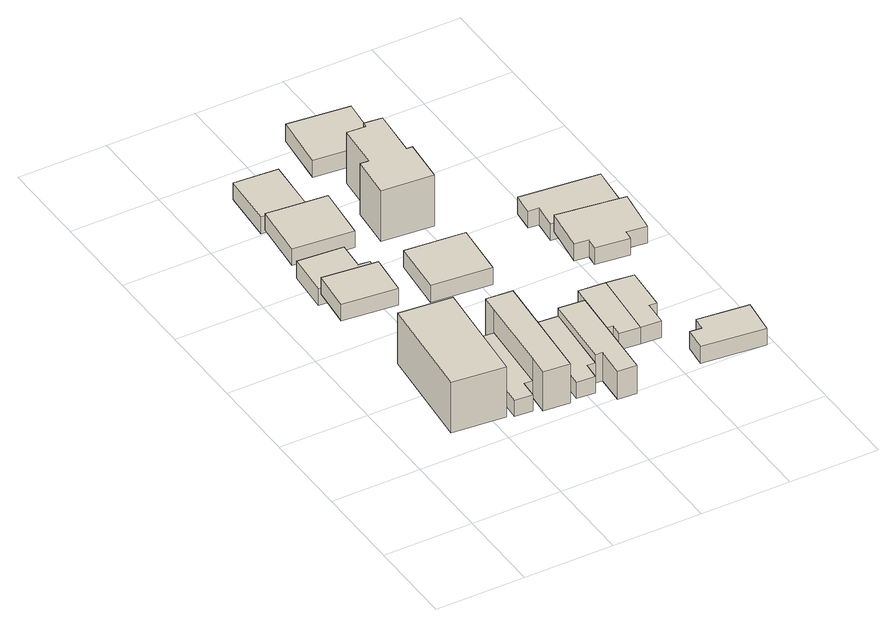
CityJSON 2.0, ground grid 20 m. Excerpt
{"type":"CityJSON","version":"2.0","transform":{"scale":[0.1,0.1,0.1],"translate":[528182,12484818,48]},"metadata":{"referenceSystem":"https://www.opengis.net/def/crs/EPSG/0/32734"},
"CityObjects":{
"building1":{"type":"Building","attributes":{"address":"42 Coronation Road Walmer Estate Cape Town","building":"house","building:levels":4,"building_height":12.5,"plus_code":"4FRW3C8W+27W","ground_height":80.48,"roof_height":92.98},"geometry":[{"type":"Solid","lod":"1","boundaries":[[[[0,1,2,3]],[[1,4,5,2]],[[4,6,7,5]],[[6,0,3,7]],[[3,2,5,7]],[[6,4,1,0]]]]}]},
"building2":{"type":"Building","attributes":{"address":"46 Coronation Road Walmer Estate Cape Town","building":"house","building:levels":1,"building_height":4.1,"plus_code":"4FRW3C8W+28V","ground_height":80.48,"roof_height":84.58},"geometry":[{"type":"Solid","lod":"1","boundaries":[[[[8,9,10,11]],[[9,12,13,10]],[[12,14,15,13]],[[14,16,17,15]],[[16,18,19,17]],[[18,8,11,19]],[[11,10,13,15,17,19]],[[18,16,14,12,9,8]]]]}]},
"building3":{"type":"Building","attributes":{"address":"Walmer Estate Cape Town","building":"house","building:levels":1,"building_height":4.1,"plus_code":"4FRW3C8W+57Q","ground_height":76.68,"roof_height":80.78},"geometry":[{"type":"Solid","lod":"1","boundaries":[[[[20,21,22,23]],[[21,24,25,22]],[[24,26,27,25]],[[26,20,23,27]],[[23,22,25,27]],[[26,24,21,20]]]]}]},
"building4":{"type":"Building","attributes":{"address":"48 Coronation Road Walmer Estate Cape Town","building":"house","building:levels":3,"building_height":9.7,"plus_code":"4FRW3C8W+28Q","ground_height":80.48,"roof_height":90.18},"geometry":[{"type":"Solid","lod":"1","boundaries":[[[[8,18,28,29]],[[18,30,31,28]],[[30,32,33,31]],[[32,34,35,33]],[[34,36,37,35]],[[36,8,29,37]],[[29,28,31,33,35,37]],[[36,34,32,30,18,8]]]]}]},
"building5":{"type":"Building","attributes":{"address":"35 Upper Keppel Street Walmer Estate Cape Town","building":"house","building:levels":1,"building_height":4.1,"plus_code":"4FRW3C8W+67H","ground_height":72.85,"roof_height":76.95},"geometry":[{"type":"Solid","lod":"1","boundaries":[[[[38,39,40,41]],[[39,42,43,40]],[[42,44,45,43]],[[44,46,47,45]],[[46,48,49,47]],[[48,38,41,49]],[[41,40,43,45,47,49]],[[48,46,44,42,39,38]]]]}]},
"building6":{"type":"Building","attributes":{"address":"50 Coronation Road Walmer Estate Cape Town","building":"house","building:levels":1,"building_height":4.1,"plus_code":"4FRW3C8W+29P","ground_height":80.48,"roof_height":84.58},"geometry":[{"type":"Solid","lod":"1","boundaries":[[[[50,51,52,53]],[[51,54,55,52]],[[54,56,57,55]],[[56,58,59,57]],[[58,60,61,59]],[[60,50,53,61]],[[53,52,55,57,59,61]],[[60,58,56,54,51,50]]]]}]},
"building7":{"type":"Building","attributes":{"address":"33 Upper Keppel Street Walmer Estate Cape Town","building":"house","building:levels":1,"building_height":4.1,"plus_code":"4FRW3C8W+78F","ground_height":72.85,"roof_height":76.95},"geometry":[{"type":"Solid","lod":"1","boundaries":[[[[62,63,64,65]],[[63,66,67,64]],[[66,68,69,67]],[[68,62,65,69]],[[65,64,67,69]],[[68,66,63,62]]]]}]},
"building8":{"type":"Building","attributes":{"address":"52 Coronation Road Walmer Estate Cape Town","building":"house","building:levels":2,"building_height":6.9,"plus_code":"4FRW3C8W+2CJ","ground_height":79.65,"roof_height":86.55},"geometry":[{"type":"Solid","lod":"1","boundaries":[[[[70,71,72,73]],[[71,74,75,72]],[[74,76,77,75]],[[76,78,79,77]],[[78,80,81,79]],[[80,70,73,81]],[[73,72,75,77,79,81]],[[80,78,76,74,71,70]]]]}]},
"building9":{"type":"Building","attributes":{"address":"31 Upper Keppel Street Walmer Estate Cape Town","building":"house","building:levels":1,"building_height":4.1,"plus_code":"4FRW3C8W+88M","ground_height":69.22,"roof_height":73.32},"geometry":[{"type":"Solid","lod":"1","boundaries":[[[[82,83,84,85]],[[83,86,87,84]],[[86,88,89,87]],[[88,82,85,89]],[[85,84,87,89]],[[88,86,83,82]]]]}]},
"building10":{"type":"Building","attributes":{"address":"45 Coronation Road Walmer Estate Cape Town","building":"house","building:levels":1,"building_height":4.1,"plus_code":"4FRW3C8W+59G","ground_height":75.7,"roof_height":79.8},"geometry":[{"type":"Solid","lod":"1","boundaries":[[[[90,91,92,93]],[[91,94,95,92]],[[94,96,97,95]],[[96,90,93,97]],[[93,92,95,97]],[[96,94,91,90]]]]}]},
"building11":{"type":"Building","attributes":{"address":"Coronation Road Walmer Estate Cape Town","building":"house","building:levels":1,"building_height":4.1,"plus_code":"4FRW3C8W+3C5","ground_height":79.65,"roof_height":83.75},"geometry":[{"type":"Solid","lod":"1","boundaries":[[[[98,99,100,101]],[[99,102,103,100]],[[102,104,105,103]],[[104,106,107,105]],[[106,108,109,107]],[[108,98,101,109]],[[101,100,103,105,107,109]],[[108,106,104,102,99,98]]]]}]},
"building12":{"type":"Building","attributes":{"address":"Coronation Road Walmer Estate Cape Town","building":"house","building:levels":1,"building_height":4.1,"plus_code":"4FRW3C8W+3F7","ground_height":79.65,"roof_height":83.75},"geometry":[{"type":"Solid","lod":"1","boundaries":[[[[108,110,111,109]],[[110,112,113,111]],[[112,114,115,113]],[[114,116,117,115]],[[116,98,101,117]],[[98,108,109,101]],[[109,111,113,115,117,101]],[[98,116,114,112,110,108]]]]}]},
"building13":{"type":"Building","attributes":{"address":"16 Upper Adelaide Road Walmer Estate Cape Town","building":"apartments","building:levels":4,"building_height":12.5,"plus_code":"4FRW3C8W+8C6","ground_height":68.2,"roof_height":80.7},"geometry":[{"type":"Solid","lod":"1","boundaries":[[[[118,119,120,121]],[[119,122,123,120]],[[122,124,125,123]],[[124,126,127,125]],[[126,128,129,127]],[[128,130,131,129]],[[130,132,133,131]],[[132,134,135,133]],[[134,136,137,135]],[[136,118,121,137]],[[121,120,123,125,127,129,131,133,135,137]],[[136,134,132,130,128,126,124,122,119,118]]]]}]},
"building14":{"type":"Building","attributes":{"address":"Cape Town","building":"house","building:levels":1,"building_height":4.1,"plus_code":"4FRW3C7W+XGJ","ground_height":81.94,"roof_height":86.04},"geometry":[{"type":"Solid","lod":"1","boundaries":[[[[138,139,140,141]],[[139,142,143,140]],[[142,144,145,143]],[[144,146,147,145]],[[146,148,149,147]],[[148,138,141,149]],[[141,140,143,145,147,149]],[[148,146,144,142,139,138]]]]}]},
"building15":{"type":"Building","attributes":{"address":"14 Upper Adelaide Road Walmer Estate Cape Town","building":"house","building:levels":1,"building_height":4.1,"plus_code":"4FRW3C8W+9CM","ground_height":64.45,"roof_height":68.55},"geometry":[{"type":"Solid","lod":"1","boundaries":[[[[150,151,152,153]],[[151,154,155,152]],[[154,156,157,155]],[[156,150,153,157]],[[153,152,155,157]],[[156,154,151,150]]]]}]},
"building16":{"type":"Building","attributes":{"address":"Upper Melbourne Road Walmer Estate Cape Town","building":"house","building:levels":1,"building_height":4.1,"plus_code":"4FRW3C8W+5G7","ground_height":74.57,"roof_height":78.67},"geometry":[{"type":"Solid","lod":"1","boundaries":[[[[158,159,160,161]],[[159,162,163,160]],[[162,164,165,163]],[[164,166,167,165]],[[166,168,169,167]],[[168,170,171,169]],[[170,172,173,171]],[[172,158,161,173]],[[161,160,163,165,167,169,171,173]],[[172,170,168,166,164,162,159,158]]]]}]},
"building17":{"type":"Building","attributes":{"address":"Upper Melbourne Road Walmer Estate Cape Town","building":"house","building:levels":1,"building_height":4.1,"plus_code":"4FRW3C8W+5GV","ground_height":71.76,"roof_height":75.86},"geometry":[{"type":"Solid","lod":"1","boundaries":[[[[174,175,176,177]],[[175,178,179,176]],[[178,180,181,179]],[[180,182,183,181]],[[182,184,185,183]],[[184,174,177,185]],[[177,176,179,181,183,185]],[[184,182,180,178,175,174]]]]}]}
},
"vertices":[
[28,333,168],[5,89,168],[5,89,292],[28,333,292],[124,78,168],[124,78,292],[147,322,168],[147,322,292],
[213,278,168],[154,283,168],[154,283,208],[213,278,208],[138,72,168],[138,72,208],[178,69,168],[178,69,208],[181,109,168],[181,109,208],[200,107,168],[200,107,208],
[160,630,130],[38,643,130],[38,643,170],[160,630,170],[28,549,130],[28,549,170],[150,536,130],[150,536,170],
[200,107,264],[213,278,264],[195,59,168],[195,59,264],[254,54,168],[254,54,264],[276,312,168],[276,312,264],[217,317,168],[217,317,264],
[151,747,91],[48,755,91],[48,755,132],[151,747,132],[40,657,91],[40,657,132],[168,647,91],[168,647,132],[171,682,91],[171,682,132],[146,684,91],[146,684,132],
[348,260,168],[288,265,168],[288,265,208],[348,260,208],[271,60,168],[271,60,208],[312,57,168],[312,57,208],[316,96,168],[316,96,208],[334,94,168],[334,94,208],
[208,904,91],[73,917,91],[73,917,132],[208,904,132],[61,793,91],[61,793,132],[195,780,91],[195,780,132],
[348,260,159],[334,94,159],[334,94,228],[348,260,228],[350,93,159],[350,93,228],[345,27,159],[345,27,228],[387,24,159],[387,24,228],[405,255,159],[405,255,228],
[191,1066,55],[93,1073,55],[93,1073,96],[191,1066,96],[84,951,55],[84,951,96],[182,944,55],[182,944,96],
[226,646,120],[214,523,120],[214,523,161],[226,646,161],[348,510,120],[348,510,161],[360,634,120],[360,634,161],
[487,314,159],[427,319,159],[427,319,200],[487,314,200],[415,189,159],[415,189,200],[429,187,159],[429,187,200],[427,161,159],[427,161,200],[473,157,159],[473,157,200],
[519,154,159],[519,154,200],[523,209,159],[523,209,200],[540,207,159],[540,207,200],[548,307,159],[548,307,200],
[394,812,45],[403,912,45],[403,912,170],[394,812,170],[390,913,45],[390,913,170],[400,1021,45],[400,1021,170],[359,1025,45],[359,1025,170],[358,1014,45],[358,1014,170],[316,1017,45],[316,1017,170],[307,916,45],[307,916,170],[288,918,45],[288,918,170],[279,822,45],[279,822,170],
[668,3,182],[678,85,182],[678,85,223],[668,3,223],[564,98,182],[564,98,223],[560,68,182],[560,68,223],[533,71,182],[533,71,223],[527,19,182],[527,19,223],
[447,1221,7],[307,1236,7],[307,1236,48],[447,1221,48],[294,1109,7],[294,1109,48],[433,1095,7],[433,1095,48],
[696,587,108],[544,608,108],[544,608,149],[696,587,149],[530,508,108],[530,508,149],[562,504,108],[562,504,149],[558,478,108],[558,478,149],[634,468,108],[634,468,149],[637,490,108],[637,490,149],[682,484,108],[682,484,149],
[707,706,80],[530,724,80],[530,724,121],[707,706,121],[525,675,80],[525,675,121],[548,673,80],[548,673,121],[542,618,80],[542,618,121],[696,602,80],[696,602,121]
]}
